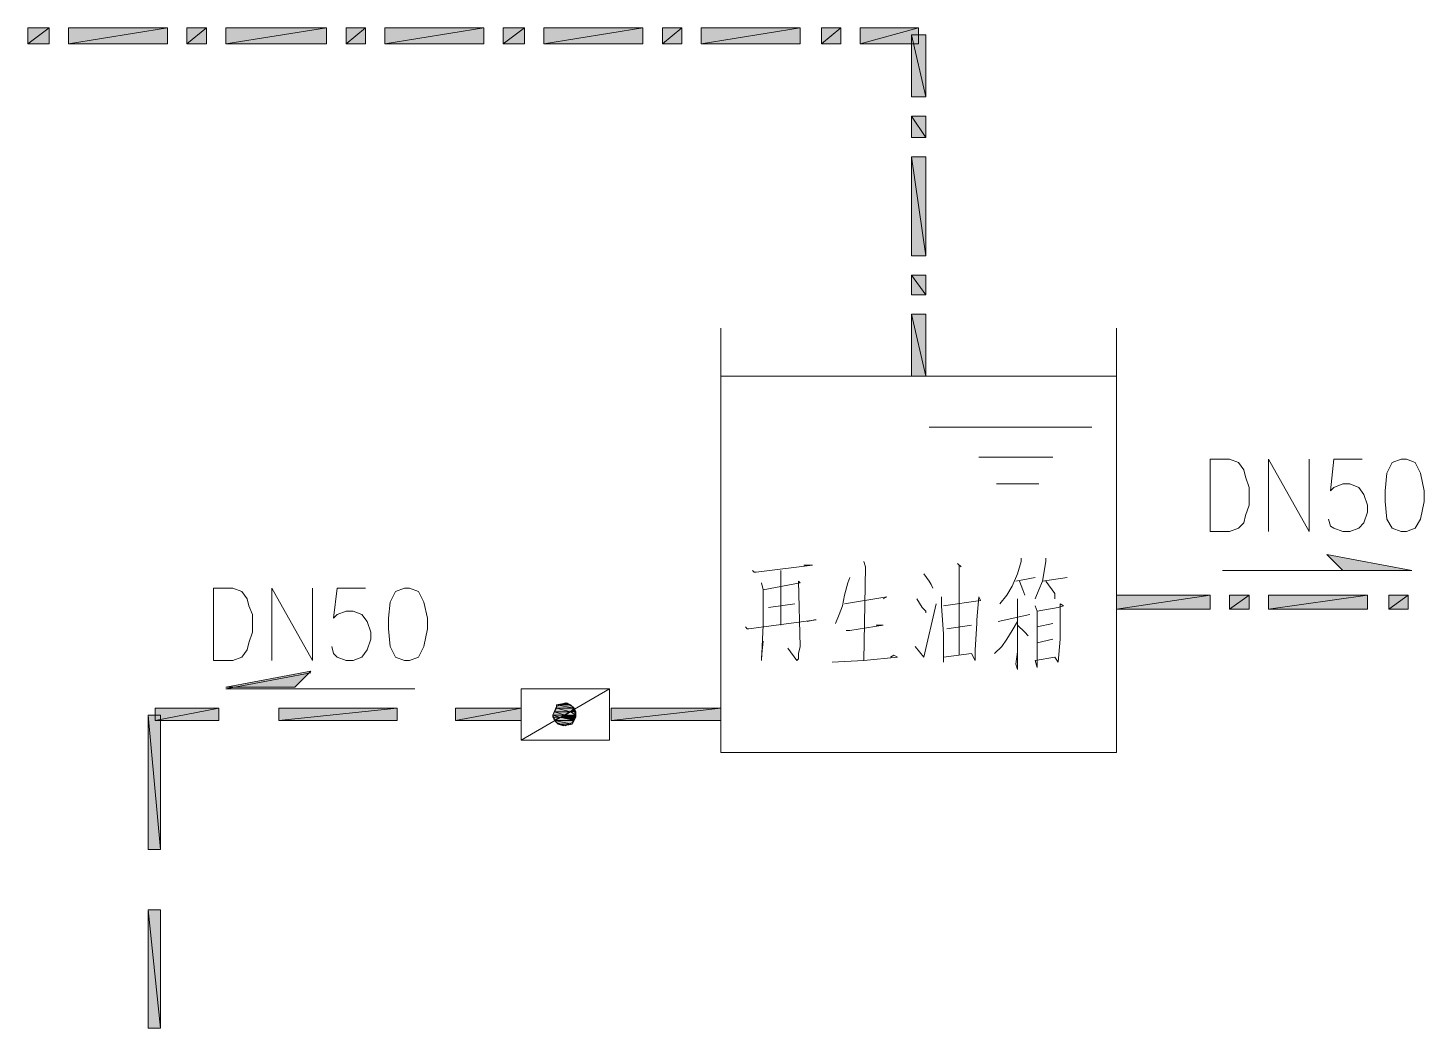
# Model space of a CAD drawing. Extents: x 2439 to 2860, y 496 to 788.
# Drawn here: x 2705.1 to 2760.2, y 684.8 to 724.3 of the extents above; entities that cross this region are included whole.
import ezdxf

# ---------------------------------------------------------------- set-up
doc = ezdxf.new("R2010")
doc.units = 0
doc.header["$LTSCALE"] = 15
doc.header["$MEASUREMENT"] = 0
doc.layers.get('0').update_dxf_attribs({"linetype": 'CONTINUOUS'})

msp = doc.modelspace()

# ---------------------------------------------------------------- hatches: boundary and pattern name
h = msp.add_hatch(color=0)
edge = h.paths.add_edge_path(flags=0)
edge.add_spline(control_points=[(2705.065, 724.312), (2705.065, 724.312), (2705.065, 723.683), (2705.065, 723.683), (2705.065, 723.683), (2705.904, 724.312), (2705.904, 724.312), (2705.904, 724.312), (2705.065, 724.312), (2705.065, 724.312)], knot_values=[0, 0, 0, 0, 1, 1, 1, 2, 2, 2, 3, 3, 3, 3], degree=3, periodic=0)
edge = h.paths.add_edge_path(flags=0)
edge.add_spline(control_points=[(2705.065, 723.683), (2705.065, 723.683), (2705.904, 724.312), (2705.904, 724.312), (2705.904, 724.312), (2705.904, 723.683), (2705.904, 723.683), (2705.904, 723.683), (2705.065, 723.683), (2705.065, 723.683)], knot_values=[0, 0, 0, 0, 1, 1, 1, 2, 2, 2, 3, 3, 3, 3], degree=3, periodic=0)
h = msp.add_hatch(color=0)
edge = h.paths.add_edge_path(flags=0)
edge.add_spline(control_points=[(2706.672, 724.312), (2706.672, 724.312), (2706.672, 723.683), (2706.672, 723.683), (2706.672, 723.683), (2710.584, 724.312), (2710.584, 724.312), (2710.584, 724.312), (2706.672, 724.312), (2706.672, 724.312)], knot_values=[0, 0, 0, 0, 1, 1, 1, 2, 2, 2, 3, 3, 3, 3], degree=3, periodic=0)
edge = h.paths.add_edge_path(flags=0)
edge.add_spline(control_points=[(2706.672, 723.683), (2706.672, 723.683), (2710.584, 724.312), (2710.584, 724.312), (2710.584, 724.312), (2710.584, 723.683), (2710.584, 723.683), (2710.584, 723.683), (2706.672, 723.683), (2706.672, 723.683)], knot_values=[0, 0, 0, 0, 1, 1, 1, 2, 2, 2, 3, 3, 3, 3], degree=3, periodic=0)
h = msp.add_hatch(color=0)
edge = h.paths.add_edge_path(flags=0)
edge.add_spline(control_points=[(2711.352, 724.312), (2711.352, 724.312), (2711.352, 723.683), (2711.352, 723.683), (2711.352, 723.683), (2712.12, 724.312), (2712.12, 724.312), (2712.12, 724.312), (2711.352, 724.312), (2711.352, 724.312)], knot_values=[0, 0, 0, 0, 1, 1, 1, 2, 2, 2, 3, 3, 3, 3], degree=3, periodic=0)
edge = h.paths.add_edge_path(flags=0)
edge.add_spline(control_points=[(2711.352, 723.683), (2711.352, 723.683), (2712.12, 724.312), (2712.12, 724.312), (2712.12, 724.312), (2712.12, 723.683), (2712.12, 723.683), (2712.12, 723.683), (2711.352, 723.683), (2711.352, 723.683)], knot_values=[0, 0, 0, 0, 1, 1, 1, 2, 2, 2, 3, 3, 3, 3], degree=3, periodic=0)
h = msp.add_hatch(color=0)
edge = h.paths.add_edge_path(flags=0)
edge.add_spline(control_points=[(2712.889, 724.312), (2712.889, 724.312), (2712.889, 723.683), (2712.889, 723.683), (2712.889, 723.683), (2716.87, 724.312), (2716.87, 724.312), (2716.87, 724.312), (2712.889, 724.312), (2712.889, 724.312)], knot_values=[0, 0, 0, 0, 1, 1, 1, 2, 2, 2, 3, 3, 3, 3], degree=3, periodic=0)
edge = h.paths.add_edge_path(flags=0)
edge.add_spline(control_points=[(2712.889, 723.683), (2712.889, 723.683), (2716.87, 724.312), (2716.87, 724.312), (2716.87, 724.312), (2716.87, 723.683), (2716.87, 723.683), (2716.87, 723.683), (2712.889, 723.683), (2712.889, 723.683)], knot_values=[0, 0, 0, 0, 1, 1, 1, 2, 2, 2, 3, 3, 3, 3], degree=3, periodic=0)
h = msp.add_hatch(color=0)
edge = h.paths.add_edge_path(flags=0)
edge.add_spline(control_points=[(2717.638, 724.312), (2717.638, 724.312), (2717.638, 723.683), (2717.638, 723.683), (2717.638, 723.683), (2718.407, 724.312), (2718.407, 724.312), (2718.407, 724.312), (2717.638, 724.312), (2717.638, 724.312)], knot_values=[0, 0, 0, 0, 1, 1, 1, 2, 2, 2, 3, 3, 3, 3], degree=3, periodic=0)
edge = h.paths.add_edge_path(flags=0)
edge.add_spline(control_points=[(2717.638, 723.683), (2717.638, 723.683), (2718.407, 724.312), (2718.407, 724.312), (2718.407, 724.312), (2718.407, 723.683), (2718.407, 723.683), (2718.407, 723.683), (2717.638, 723.683), (2717.638, 723.683)], knot_values=[0, 0, 0, 0, 1, 1, 1, 2, 2, 2, 3, 3, 3, 3], degree=3, periodic=0)
h = msp.add_hatch(color=0)
edge = h.paths.add_edge_path(flags=0)
edge.add_spline(control_points=[(2719.175, 724.312), (2719.175, 724.312), (2719.175, 723.683), (2719.175, 723.683), (2719.175, 723.683), (2723.087, 724.312), (2723.087, 724.312), (2723.087, 724.312), (2719.175, 724.312), (2719.175, 724.312)], knot_values=[0, 0, 0, 0, 1, 1, 1, 2, 2, 2, 3, 3, 3, 3], degree=3, periodic=0)
edge = h.paths.add_edge_path(flags=0)
edge.add_spline(control_points=[(2719.175, 723.683), (2719.175, 723.683), (2723.087, 724.312), (2723.087, 724.312), (2723.087, 724.312), (2723.087, 723.683), (2723.087, 723.683), (2723.087, 723.683), (2719.175, 723.683), (2719.175, 723.683)], knot_values=[0, 0, 0, 0, 1, 1, 1, 2, 2, 2, 3, 3, 3, 3], degree=3, periodic=0)
h = msp.add_hatch(color=0)
edge = h.paths.add_edge_path(flags=0)
edge.add_spline(control_points=[(2723.855, 724.312), (2723.855, 724.312), (2723.855, 723.683), (2723.855, 723.683), (2723.855, 723.683), (2724.693, 724.312), (2724.693, 724.312), (2724.693, 724.312), (2723.855, 724.312), (2723.855, 724.312)], knot_values=[0, 0, 0, 0, 1, 1, 1, 2, 2, 2, 3, 3, 3, 3], degree=3, periodic=0)
edge = h.paths.add_edge_path(flags=0)
edge.add_spline(control_points=[(2723.855, 723.683), (2723.855, 723.683), (2724.693, 724.312), (2724.693, 724.312), (2724.693, 724.312), (2724.693, 723.683), (2724.693, 723.683), (2724.693, 723.683), (2723.855, 723.683), (2723.855, 723.683)], knot_values=[0, 0, 0, 0, 1, 1, 1, 2, 2, 2, 3, 3, 3, 3], degree=3, periodic=0)
h = msp.add_hatch(color=0)
edge = h.paths.add_edge_path(flags=0)
edge.add_spline(control_points=[(2725.462, 724.312), (2725.462, 724.312), (2725.462, 723.683), (2725.462, 723.683), (2725.462, 723.683), (2729.373, 724.312), (2729.373, 724.312), (2729.373, 724.312), (2725.462, 724.312), (2725.462, 724.312)], knot_values=[0, 0, 0, 0, 1, 1, 1, 2, 2, 2, 3, 3, 3, 3], degree=3, periodic=0)
edge = h.paths.add_edge_path(flags=0)
edge.add_spline(control_points=[(2725.462, 723.683), (2725.462, 723.683), (2729.373, 724.312), (2729.373, 724.312), (2729.373, 724.312), (2729.373, 723.683), (2729.373, 723.683), (2729.373, 723.683), (2725.462, 723.683), (2725.462, 723.683)], knot_values=[0, 0, 0, 0, 1, 1, 1, 2, 2, 2, 3, 3, 3, 3], degree=3, periodic=0)
h = msp.add_hatch(color=0)
edge = h.paths.add_edge_path(flags=0)
edge.add_spline(control_points=[(2730.142, 724.312), (2730.142, 724.312), (2730.142, 723.683), (2730.142, 723.683), (2730.142, 723.683), (2730.91, 724.312), (2730.91, 724.312), (2730.91, 724.312), (2730.142, 724.312), (2730.142, 724.312)], knot_values=[0, 0, 0, 0, 1, 1, 1, 2, 2, 2, 3, 3, 3, 3], degree=3, periodic=0)
edge = h.paths.add_edge_path(flags=0)
edge.add_spline(control_points=[(2730.142, 723.683), (2730.142, 723.683), (2730.91, 724.312), (2730.91, 724.312), (2730.91, 724.312), (2730.91, 723.683), (2730.91, 723.683), (2730.91, 723.683), (2730.142, 723.683), (2730.142, 723.683)], knot_values=[0, 0, 0, 0, 1, 1, 1, 2, 2, 2, 3, 3, 3, 3], degree=3, periodic=0)
h = msp.add_hatch(color=0)
edge = h.paths.add_edge_path(flags=0)
edge.add_spline(control_points=[(2731.678, 724.312), (2731.678, 724.312), (2731.678, 723.683), (2731.678, 723.683), (2731.678, 723.683), (2735.59, 724.312), (2735.59, 724.312), (2735.59, 724.312), (2731.678, 724.312), (2731.678, 724.312)], knot_values=[0, 0, 0, 0, 1, 1, 1, 2, 2, 2, 3, 3, 3, 3], degree=3, periodic=0)
edge = h.paths.add_edge_path(flags=0)
edge.add_spline(control_points=[(2731.678, 723.683), (2731.678, 723.683), (2735.59, 724.312), (2735.59, 724.312), (2735.59, 724.312), (2735.59, 723.683), (2735.59, 723.683), (2735.59, 723.683), (2731.678, 723.683), (2731.678, 723.683)], knot_values=[0, 0, 0, 0, 1, 1, 1, 2, 2, 2, 3, 3, 3, 3], degree=3, periodic=0)
h = msp.add_hatch(color=0)
edge = h.paths.add_edge_path(flags=0)
edge.add_spline(control_points=[(2736.428, 724.312), (2736.428, 724.312), (2736.428, 723.683), (2736.428, 723.683), (2736.428, 723.683), (2737.196, 724.312), (2737.196, 724.312), (2737.196, 724.312), (2736.428, 724.312), (2736.428, 724.312)], knot_values=[0, 0, 0, 0, 1, 1, 1, 2, 2, 2, 3, 3, 3, 3], degree=3, periodic=0)
edge = h.paths.add_edge_path(flags=0)
edge.add_spline(control_points=[(2736.428, 723.683), (2736.428, 723.683), (2737.196, 724.312), (2737.196, 724.312), (2737.196, 724.312), (2737.196, 723.683), (2737.196, 723.683), (2737.196, 723.683), (2736.428, 723.683), (2736.428, 723.683)], knot_values=[0, 0, 0, 0, 1, 1, 1, 2, 2, 2, 3, 3, 3, 3], degree=3, periodic=0)
h = msp.add_hatch(color=0)
edge = h.paths.add_edge_path(flags=0)
edge.add_spline(control_points=[(2737.965, 724.312), (2737.965, 724.312), (2737.965, 723.683), (2737.965, 723.683), (2737.965, 723.683), (2740.27, 724.312), (2740.27, 724.312), (2740.27, 724.312), (2737.965, 724.312), (2737.965, 724.312)], knot_values=[0, 0, 0, 0, 1, 1, 1, 2, 2, 2, 3, 3, 3, 3], degree=3, periodic=0)
edge = h.paths.add_edge_path(flags=0)
edge.add_spline(control_points=[(2737.965, 723.683), (2737.965, 723.683), (2740.27, 724.312), (2740.27, 724.312), (2740.27, 724.312), (2740.27, 723.683), (2740.27, 723.683), (2740.27, 723.683), (2737.965, 723.683), (2737.965, 723.683)], knot_values=[0, 0, 0, 0, 1, 1, 1, 2, 2, 2, 3, 3, 3, 3], degree=3, periodic=0)
h = msp.add_hatch(color=0)
edge = h.paths.add_edge_path(flags=0)
edge.add_spline(control_points=[(2740.549, 724.033), (2740.549, 724.033), (2739.99, 724.033), (2739.99, 724.033), (2739.99, 724.033), (2740.549, 721.588), (2740.549, 721.588), (2740.549, 721.588), (2740.549, 724.033), (2740.549, 724.033)], knot_values=[0, 0, 0, 0, 1, 1, 1, 2, 2, 2, 3, 3, 3, 3], degree=3, periodic=0)
edge = h.paths.add_edge_path(flags=0)
edge.add_spline(control_points=[(2739.99, 724.033), (2739.99, 724.033), (2740.549, 721.588), (2740.549, 721.588), (2740.549, 721.588), (2739.99, 721.588), (2739.99, 721.588), (2739.99, 721.588), (2739.99, 724.033), (2739.99, 724.033)], knot_values=[0, 0, 0, 0, 1, 1, 1, 2, 2, 2, 3, 3, 3, 3], degree=3, periodic=0)
h = msp.add_hatch(color=0)
edge = h.paths.add_edge_path(flags=0)
edge.add_spline(control_points=[(2740.549, 720.82), (2740.549, 720.82), (2739.99, 720.82), (2739.99, 720.82), (2739.99, 720.82), (2740.549, 719.981), (2740.549, 719.981), (2740.549, 719.981), (2740.549, 720.82), (2740.549, 720.82)], knot_values=[0, 0, 0, 0, 1, 1, 1, 2, 2, 2, 3, 3, 3, 3], degree=3, periodic=0)
edge = h.paths.add_edge_path(flags=0)
edge.add_spline(control_points=[(2739.99, 720.82), (2739.99, 720.82), (2740.549, 719.981), (2740.549, 719.981), (2740.549, 719.981), (2739.99, 719.981), (2739.99, 719.981), (2739.99, 719.981), (2739.99, 720.82), (2739.99, 720.82)], knot_values=[0, 0, 0, 0, 1, 1, 1, 2, 2, 2, 3, 3, 3, 3], degree=3, periodic=0)
h = msp.add_hatch(color=0)
edge = h.paths.add_edge_path(flags=0)
edge.add_spline(control_points=[(2740.549, 719.213), (2740.549, 719.213), (2739.99, 719.213), (2739.99, 719.213), (2739.99, 719.213), (2740.549, 715.301), (2740.549, 715.301), (2740.549, 715.301), (2740.549, 719.213), (2740.549, 719.213)], knot_values=[0, 0, 0, 0, 1, 1, 1, 2, 2, 2, 3, 3, 3, 3], degree=3, periodic=0)
edge = h.paths.add_edge_path(flags=0)
edge.add_spline(control_points=[(2739.99, 719.213), (2739.99, 719.213), (2740.549, 715.301), (2740.549, 715.301), (2740.549, 715.301), (2739.99, 715.301), (2739.99, 715.301), (2739.99, 715.301), (2739.99, 719.213), (2739.99, 719.213)], knot_values=[0, 0, 0, 0, 1, 1, 1, 2, 2, 2, 3, 3, 3, 3], degree=3, periodic=0)
h = msp.add_hatch(color=0)
edge = h.paths.add_edge_path(flags=0)
edge.add_spline(control_points=[(2740.549, 714.533), (2740.549, 714.533), (2739.99, 714.533), (2739.99, 714.533), (2739.99, 714.533), (2740.549, 713.765), (2740.549, 713.765), (2740.549, 713.765), (2740.549, 714.533), (2740.549, 714.533)], knot_values=[0, 0, 0, 0, 1, 1, 1, 2, 2, 2, 3, 3, 3, 3], degree=3, periodic=0)
edge = h.paths.add_edge_path(flags=0)
edge.add_spline(control_points=[(2739.99, 714.533), (2739.99, 714.533), (2740.549, 713.765), (2740.549, 713.765), (2740.549, 713.765), (2739.99, 713.765), (2739.99, 713.765), (2739.99, 713.765), (2739.99, 714.533), (2739.99, 714.533)], knot_values=[0, 0, 0, 0, 1, 1, 1, 2, 2, 2, 3, 3, 3, 3], degree=3, periodic=0)
h = msp.add_hatch(color=0)
edge = h.paths.add_edge_path(flags=0)
edge.add_spline(control_points=[(2740.549, 712.996), (2740.549, 712.996), (2739.99, 712.996), (2739.99, 712.996), (2739.99, 712.996), (2740.549, 710.552), (2740.549, 710.552), (2740.549, 710.552), (2740.549, 712.996), (2740.549, 712.996)], knot_values=[0, 0, 0, 0, 1, 1, 1, 2, 2, 2, 3, 3, 3, 3], degree=3, periodic=0)
edge = h.paths.add_edge_path(flags=0)
edge.add_spline(control_points=[(2739.99, 712.996), (2739.99, 712.996), (2740.549, 710.552), (2740.549, 710.552), (2740.549, 710.552), (2739.99, 710.552), (2739.99, 710.552), (2739.99, 710.552), (2739.99, 712.996), (2739.99, 712.996)], knot_values=[0, 0, 0, 0, 1, 1, 1, 2, 2, 2, 3, 3, 3, 3], degree=3, periodic=0)
h = msp.add_hatch(color=0)
edge = h.paths.add_edge_path(flags=0)
edge.add_spline(control_points=[(2756.405, 703.497), (2756.405, 703.497), (2757.034, 702.868), (2757.034, 702.868), (2757.034, 702.868), (2759.758, 702.868), (2759.758, 702.868), (2759.758, 702.868), (2756.405, 703.497), (2756.405, 703.497)], knot_values=[0, 0, 0, 0, 1, 1, 1, 2, 2, 2, 3, 3, 3, 3], degree=3, periodic=0)
edge = h.paths.add_edge_path(flags=0)
edge.add_spline(control_points=[(2757.034, 702.868), (2757.034, 702.868), (2759.758, 702.868), (2759.758, 702.868), (2759.758, 702.868), (2759.758, 702.868), (2759.758, 702.868), (2759.758, 702.868), (2757.034, 702.868), (2757.034, 702.868)], knot_values=[0, 0, 0, 0, 1, 1, 1, 2, 2, 2, 3, 3, 3, 3], degree=3, periodic=0)
h = msp.add_hatch(color=0)
edge = h.paths.add_edge_path(flags=0)
edge.add_spline(control_points=[(2751.795, 701.331), (2751.795, 701.331), (2751.795, 701.89), (2751.795, 701.89), (2751.795, 701.89), (2748.093, 701.331), (2748.093, 701.331), (2748.093, 701.331), (2751.795, 701.331), (2751.795, 701.331)], knot_values=[0, 0, 0, 0, 1, 1, 1, 2, 2, 2, 3, 3, 3, 3], degree=3, periodic=0)
edge = h.paths.add_edge_path(flags=0)
edge.add_spline(control_points=[(2751.795, 701.89), (2751.795, 701.89), (2748.093, 701.331), (2748.093, 701.331), (2748.093, 701.331), (2748.093, 701.89), (2748.093, 701.89), (2748.093, 701.89), (2751.795, 701.89), (2751.795, 701.89)], knot_values=[0, 0, 0, 0, 1, 1, 1, 2, 2, 2, 3, 3, 3, 3], degree=3, periodic=0)
h = msp.add_hatch(color=0)
edge = h.paths.add_edge_path(flags=0)
edge.add_spline(control_points=[(2753.332, 701.331), (2753.332, 701.331), (2753.332, 701.89), (2753.332, 701.89), (2753.332, 701.89), (2752.563, 701.331), (2752.563, 701.331), (2752.563, 701.331), (2753.332, 701.331), (2753.332, 701.331)], knot_values=[0, 0, 0, 0, 1, 1, 1, 2, 2, 2, 3, 3, 3, 3], degree=3, periodic=0)
edge = h.paths.add_edge_path(flags=0)
edge.add_spline(control_points=[(2753.332, 701.89), (2753.332, 701.89), (2752.563, 701.331), (2752.563, 701.331), (2752.563, 701.331), (2752.563, 701.89), (2752.563, 701.89), (2752.563, 701.89), (2753.332, 701.89), (2753.332, 701.89)], knot_values=[0, 0, 0, 0, 1, 1, 1, 2, 2, 2, 3, 3, 3, 3], degree=3, periodic=0)
h = msp.add_hatch(color=0)
edge = h.paths.add_edge_path(flags=0)
edge.add_spline(control_points=[(2758.012, 701.331), (2758.012, 701.331), (2758.012, 701.89), (2758.012, 701.89), (2758.012, 701.89), (2754.1, 701.331), (2754.1, 701.331), (2754.1, 701.331), (2758.012, 701.331), (2758.012, 701.331)], knot_values=[0, 0, 0, 0, 1, 1, 1, 2, 2, 2, 3, 3, 3, 3], degree=3, periodic=0)
edge = h.paths.add_edge_path(flags=0)
edge.add_spline(control_points=[(2758.012, 701.89), (2758.012, 701.89), (2754.1, 701.331), (2754.1, 701.331), (2754.1, 701.331), (2754.1, 701.89), (2754.1, 701.89), (2754.1, 701.89), (2758.012, 701.89), (2758.012, 701.89)], knot_values=[0, 0, 0, 0, 1, 1, 1, 2, 2, 2, 3, 3, 3, 3], degree=3, periodic=0)
h = msp.add_hatch(color=0)
edge = h.paths.add_edge_path(flags=0)
edge.add_spline(control_points=[(2759.618, 701.331), (2759.618, 701.331), (2759.618, 701.89), (2759.618, 701.89), (2759.618, 701.89), (2758.85, 701.331), (2758.85, 701.331), (2758.85, 701.331), (2759.618, 701.331), (2759.618, 701.331)], knot_values=[0, 0, 0, 0, 1, 1, 1, 2, 2, 2, 3, 3, 3, 3], degree=3, periodic=0)
edge = h.paths.add_edge_path(flags=0)
edge.add_spline(control_points=[(2759.618, 701.89), (2759.618, 701.89), (2758.85, 701.331), (2758.85, 701.331), (2758.85, 701.331), (2758.85, 701.89), (2758.85, 701.89), (2758.85, 701.89), (2759.618, 701.89), (2759.618, 701.89)], knot_values=[0, 0, 0, 0, 1, 1, 1, 2, 2, 2, 3, 3, 3, 3], degree=3, periodic=0)
h = msp.add_hatch(color=0)
edge = h.paths.add_edge_path(flags=0)
edge.add_spline(control_points=[(2716.241, 698.887), (2716.241, 698.887), (2712.889, 698.258), (2712.889, 698.258), (2712.889, 698.258), (2715.613, 698.258), (2715.613, 698.258), (2715.613, 698.258), (2716.241, 698.887), (2716.241, 698.887)], knot_values=[0, 0, 0, 0, 1, 1, 1, 2, 2, 2, 3, 3, 3, 3], degree=3, periodic=0)
edge = h.paths.add_edge_path(flags=0)
edge.add_spline(control_points=[(2712.889, 698.258), (2712.889, 698.258), (2715.613, 698.258), (2715.613, 698.258), (2715.613, 698.258), (2715.613, 698.258), (2715.613, 698.258), (2715.613, 698.258), (2712.889, 698.258), (2712.889, 698.258)], knot_values=[0, 0, 0, 0, 1, 1, 1, 2, 2, 2, 3, 3, 3, 3], degree=3, periodic=0)
h = msp.add_hatch(color=0)
h.dxf.hatch_style = 2
h.paths.add_polyline_path([(2726.37, 697.629), (2725.951, 697.559), (2726.509, 697.559)])
h = msp.add_hatch(color=0)
edge = h.paths.add_edge_path(flags=0)
edge.add_spline(control_points=[(2725.951, 697.42), (2725.951, 697.42), (2726.649, 697.42), (2726.649, 697.42), (2726.649, 697.42), (2725.951, 697.559), (2725.951, 697.559), (2725.951, 697.559), (2725.951, 697.42), (2725.951, 697.42)], knot_values=[0, 0, 0, 0, 1, 1, 1, 2, 2, 2, 3, 3, 3, 3], degree=3, periodic=0)
edge = h.paths.add_edge_path(flags=0)
edge.add_spline(control_points=[(2726.649, 697.42), (2726.649, 697.42), (2725.951, 697.559), (2725.951, 697.559), (2725.951, 697.559), (2726.509, 697.559), (2726.509, 697.559), (2726.509, 697.559), (2726.649, 697.42), (2726.649, 697.42)], knot_values=[0, 0, 0, 0, 1, 1, 1, 2, 2, 2, 3, 3, 3, 3], degree=3, periodic=0)
h = msp.add_hatch(color=0)
edge = h.paths.add_edge_path(flags=0)
edge.add_spline(control_points=[(2710.304, 697.14), (2710.304, 697.14), (2709.815, 697.14), (2709.815, 697.14), (2709.815, 697.14), (2710.304, 691.832), (2710.304, 691.832), (2710.304, 691.832), (2710.304, 697.14), (2710.304, 697.14)], knot_values=[0, 0, 0, 0, 1, 1, 1, 2, 2, 2, 3, 3, 3, 3], degree=3, periodic=0)
edge = h.paths.add_edge_path(flags=0)
edge.add_spline(control_points=[(2709.815, 697.14), (2709.815, 697.14), (2710.304, 691.832), (2710.304, 691.832), (2710.304, 691.832), (2709.815, 691.832), (2709.815, 691.832), (2709.815, 691.832), (2709.815, 697.14), (2709.815, 697.14)], knot_values=[0, 0, 0, 0, 1, 1, 1, 2, 2, 2, 3, 3, 3, 3], degree=3, periodic=0)
h = msp.add_hatch(color=0)
edge = h.paths.add_edge_path(flags=0)
edge.add_spline(control_points=[(2712.609, 696.931), (2712.609, 696.931), (2712.609, 697.42), (2712.609, 697.42), (2712.609, 697.42), (2710.095, 696.931), (2710.095, 696.931), (2710.095, 696.931), (2712.609, 696.931), (2712.609, 696.931)], knot_values=[0, 0, 0, 0, 1, 1, 1, 2, 2, 2, 3, 3, 3, 3], degree=3, periodic=0)
edge = h.paths.add_edge_path(flags=0)
edge.add_spline(control_points=[(2712.609, 697.42), (2712.609, 697.42), (2710.095, 696.931), (2710.095, 696.931), (2710.095, 696.931), (2710.095, 697.42), (2710.095, 697.42), (2710.095, 697.42), (2712.609, 697.42), (2712.609, 697.42)], knot_values=[0, 0, 0, 0, 1, 1, 1, 2, 2, 2, 3, 3, 3, 3], degree=3, periodic=0)
h = msp.add_hatch(color=0)
edge = h.paths.add_edge_path(flags=0)
edge.add_spline(control_points=[(2719.664, 696.931), (2719.664, 696.931), (2719.664, 697.42), (2719.664, 697.42), (2719.664, 697.42), (2714.984, 696.931), (2714.984, 696.931), (2714.984, 696.931), (2719.664, 696.931), (2719.664, 696.931)], knot_values=[0, 0, 0, 0, 1, 1, 1, 2, 2, 2, 3, 3, 3, 3], degree=3, periodic=0)
edge = h.paths.add_edge_path(flags=0)
edge.add_spline(control_points=[(2719.664, 697.42), (2719.664, 697.42), (2714.984, 696.931), (2714.984, 696.931), (2714.984, 696.931), (2714.984, 697.42), (2714.984, 697.42), (2714.984, 697.42), (2719.664, 697.42), (2719.664, 697.42)], knot_values=[0, 0, 0, 0, 1, 1, 1, 2, 2, 2, 3, 3, 3, 3], degree=3, periodic=0)
h = msp.add_hatch(color=0)
edge = h.paths.add_edge_path(flags=0)
edge.add_spline(control_points=[(2724.554, 696.931), (2724.554, 696.931), (2724.554, 697.42), (2724.554, 697.42), (2724.554, 697.42), (2721.969, 696.931), (2721.969, 696.931), (2721.969, 696.931), (2724.554, 696.931), (2724.554, 696.931)], knot_values=[0, 0, 0, 0, 1, 1, 1, 2, 2, 2, 3, 3, 3, 3], degree=3, periodic=0)
edge = h.paths.add_edge_path(flags=0)
edge.add_spline(control_points=[(2724.554, 697.42), (2724.554, 697.42), (2721.969, 696.931), (2721.969, 696.931), (2721.969, 696.931), (2721.969, 697.42), (2721.969, 697.42), (2721.969, 697.42), (2724.554, 697.42), (2724.554, 697.42)], knot_values=[0, 0, 0, 0, 1, 1, 1, 2, 2, 2, 3, 3, 3, 3], degree=3, periodic=0)
h = msp.add_hatch(color=0)
edge = h.paths.add_edge_path(flags=0)
edge.add_spline(control_points=[(2725.811, 697.14), (2725.811, 697.14), (2726.3, 697.14), (2726.3, 697.14), (2726.3, 697.14), (2725.881, 697.28), (2725.881, 697.28), (2725.881, 697.28), (2725.811, 697.14), (2725.811, 697.14)], knot_values=[0, 0, 0, 0, 1, 1, 1, 2, 2, 2, 3, 3, 3, 3], degree=3, periodic=0)
edge = h.paths.add_edge_path(flags=0)
edge.add_spline(control_points=[(2726.3, 697.14), (2726.3, 697.14), (2725.881, 697.28), (2725.881, 697.28), (2725.881, 697.28), (2726.509, 697.28), (2726.509, 697.28), (2726.509, 697.28), (2726.3, 697.14), (2726.3, 697.14)], knot_values=[0, 0, 0, 0, 1, 1, 1, 2, 2, 2, 3, 3, 3, 3], degree=3, periodic=0)
h = msp.add_hatch(color=0)
edge = h.paths.add_edge_path(flags=0)
edge.add_spline(control_points=[(2725.811, 697.071), (2725.811, 697.071), (2726.09, 697.071), (2726.09, 697.071), (2726.09, 697.071), (2725.881, 696.931), (2725.881, 696.931), (2725.881, 696.931), (2725.811, 697.071), (2725.811, 697.071)], knot_values=[0, 0, 0, 0, 1, 1, 1, 2, 2, 2, 3, 3, 3, 3], degree=3, periodic=0)
edge = h.paths.add_edge_path(flags=0)
edge.add_spline(control_points=[(2726.09, 697.071), (2726.09, 697.071), (2725.881, 696.931), (2725.881, 696.931), (2725.881, 696.931), (2726.649, 696.931), (2726.649, 696.931), (2726.649, 696.931), (2726.09, 697.071), (2726.09, 697.071)], knot_values=[0, 0, 0, 0, 1, 1, 1, 2, 2, 2, 3, 3, 3, 3], degree=3, periodic=0)
h = msp.add_hatch(color=0)
edge = h.paths.add_edge_path(flags=0)
edge.add_spline(control_points=[(2725.881, 697.28), (2725.881, 697.28), (2726.509, 697.28), (2726.509, 697.28), (2726.509, 697.28), (2725.951, 697.42), (2725.951, 697.42), (2725.951, 697.42), (2725.881, 697.28), (2725.881, 697.28)], knot_values=[0, 0, 0, 0, 1, 1, 1, 2, 2, 2, 3, 3, 3, 3], degree=3, periodic=0)
edge = h.paths.add_edge_path(flags=0)
edge.add_spline(control_points=[(2726.509, 697.28), (2726.509, 697.28), (2725.951, 697.42), (2725.951, 697.42), (2725.951, 697.42), (2726.649, 697.42), (2726.649, 697.42), (2726.649, 697.42), (2726.509, 697.28), (2726.509, 697.28)], knot_values=[0, 0, 0, 0, 1, 1, 1, 2, 2, 2, 3, 3, 3, 3], degree=3, periodic=0)
h = msp.add_hatch(color=0)
edge = h.paths.add_edge_path(flags=0)
edge.add_spline(control_points=[(2726.09, 697.071), (2726.09, 697.071), (2726.719, 697.071), (2726.719, 697.071), (2726.719, 697.071), (2726.3, 697.14), (2726.3, 697.14), (2726.3, 697.14), (2726.09, 697.071), (2726.09, 697.071)], knot_values=[0, 0, 0, 0, 1, 1, 1, 2, 2, 2, 3, 3, 3, 3], degree=3, periodic=0)
edge = h.paths.add_edge_path(flags=0)
edge.add_spline(control_points=[(2726.719, 697.071), (2726.719, 697.071), (2726.3, 697.14), (2726.3, 697.14), (2726.3, 697.14), (2726.719, 697.14), (2726.719, 697.14), (2726.719, 697.14), (2726.719, 697.071), (2726.719, 697.071)], knot_values=[0, 0, 0, 0, 1, 1, 1, 2, 2, 2, 3, 3, 3, 3], degree=3, periodic=0)
h = msp.add_hatch(color=0)
h.dxf.hatch_style = 2
h.paths.add_polyline_path([(2726.09, 697.071), (2726.719, 697.071), (2726.649, 696.931)])
h = msp.add_hatch(color=0)
h.dxf.hatch_style = 2
h.paths.add_polyline_path([(2726.649, 697.42), (2726.509, 697.28), (2726.719, 697.28)])
h = msp.add_hatch(color=0)
edge = h.paths.add_edge_path(flags=0)
edge.add_spline(control_points=[(2732.447, 696.931), (2732.447, 696.931), (2732.447, 697.42), (2732.447, 697.42), (2732.447, 697.42), (2728.116, 696.931), (2728.116, 696.931), (2728.116, 696.931), (2732.447, 696.931), (2732.447, 696.931)], knot_values=[0, 0, 0, 0, 1, 1, 1, 2, 2, 2, 3, 3, 3, 3], degree=3, periodic=0)
edge = h.paths.add_edge_path(flags=0)
edge.add_spline(control_points=[(2732.447, 697.42), (2732.447, 697.42), (2728.116, 696.931), (2728.116, 696.931), (2728.116, 696.931), (2728.116, 697.42), (2728.116, 697.42), (2728.116, 697.42), (2732.447, 697.42), (2732.447, 697.42)], knot_values=[0, 0, 0, 0, 1, 1, 1, 2, 2, 2, 3, 3, 3, 3], degree=3, periodic=0)
h = msp.add_hatch(color=0)
edge = h.paths.add_edge_path(flags=0)
edge.add_spline(control_points=[(2726.23, 696.721), (2726.23, 696.721), (2726.02, 696.791), (2726.02, 696.791), (2726.02, 696.791), (2726.579, 696.791), (2726.579, 696.791), (2726.579, 696.791), (2726.23, 696.721), (2726.23, 696.721)], knot_values=[0, 0, 0, 0, 1, 1, 1, 2, 2, 2, 3, 3, 3, 3], degree=3, periodic=0)
edge = h.paths.add_edge_path(flags=0)
edge.add_spline(control_points=[(2726.02, 696.791), (2726.02, 696.791), (2726.579, 696.791), (2726.579, 696.791), (2726.579, 696.791), (2725.881, 696.931), (2725.881, 696.931), (2725.881, 696.931), (2726.02, 696.791), (2726.02, 696.791)], knot_values=[0, 0, 0, 0, 1, 1, 1, 2, 2, 2, 3, 3, 3, 3], degree=3, periodic=0)
edge = h.paths.add_edge_path(flags=0)
edge.add_spline(control_points=[(2726.579, 696.791), (2726.579, 696.791), (2725.881, 696.931), (2725.881, 696.931), (2725.881, 696.931), (2726.649, 696.931), (2726.649, 696.931), (2726.649, 696.931), (2726.579, 696.791), (2726.579, 696.791)], knot_values=[0, 0, 0, 0, 1, 1, 1, 2, 2, 2, 3, 3, 3, 3], degree=3, periodic=0)
h = msp.add_hatch(color=0)
edge = h.paths.add_edge_path(flags=0)
edge.add_spline(control_points=[(2710.304, 689.457), (2710.304, 689.457), (2709.815, 689.457), (2709.815, 689.457), (2709.815, 689.457), (2710.304, 684.777), (2710.304, 684.777), (2710.304, 684.777), (2710.304, 689.457), (2710.304, 689.457)], knot_values=[0, 0, 0, 0, 1, 1, 1, 2, 2, 2, 3, 3, 3, 3], degree=3, periodic=0)
edge = h.paths.add_edge_path(flags=0)
edge.add_spline(control_points=[(2709.815, 689.457), (2709.815, 689.457), (2710.304, 684.777), (2710.304, 684.777), (2710.304, 684.777), (2709.815, 684.777), (2709.815, 684.777), (2709.815, 684.777), (2709.815, 689.457), (2709.815, 689.457)], knot_values=[0, 0, 0, 0, 1, 1, 1, 2, 2, 2, 3, 3, 3, 3], degree=3, periodic=0)

# ---------------------------------------------------------------- linework, layer by layer
at = {"color": 0, "lineweight": 5}
for points in [[(2740.27, 724.312), (2740.27, 723.683)], [(2748.093, 712.438), (2748.093, 695.674), (2732.447, 695.674), (2732.447, 712.438)], [(2732.447, 710.552), (2748.093, 710.552)], [(2740.549, 710.552), (2739.99, 710.552)], [(2740.689, 708.526), (2747.115, 708.526)], [(2742.645, 707.338), (2745.578, 707.338)], [(2751.795, 704.405), (2751.795, 707.269), (2752.563, 707.269), (2752.913, 707.129), (2753.122, 706.85), (2753.192, 706.57), (2753.332, 706.151), (2753.332, 705.453), (2753.192, 705.033), (2753.122, 704.754), (2752.913, 704.544), (2752.563, 704.405), (2751.795, 704.405)], [(2754.1, 704.405), (2754.1, 707.269), (2755.707, 704.405), (2755.707, 707.269)], [(2757.802, 707.269), (2756.685, 707.269), (2756.545, 706.011), (2756.685, 706.151), (2757.034, 706.291), (2757.313, 706.291), (2757.662, 706.151), (2757.872, 705.872), (2758.012, 705.453), (2758.012, 705.173), (2757.872, 704.754), (2757.662, 704.544), (2757.313, 704.405), (2757.034, 704.405), (2756.685, 704.544), (2756.545, 704.614), (2756.475, 704.894)], [(2759.339, 707.269), (2758.99, 707.129), (2758.78, 706.71), (2758.71, 706.011), (2758.71, 705.592), (2758.78, 704.894), (2758.99, 704.544), (2759.339, 704.405), (2759.548, 704.405), (2759.898, 704.544), (2760.107, 704.894), (2760.247, 705.592), (2760.247, 706.011), (2760.107, 706.71), (2759.898, 707.129), (2759.548, 707.269), (2759.339, 707.269)], [(2743.343, 706.291), (2745.02, 706.291)], [(2733.704, 702.868), (2733.774, 702.798), (2733.844, 702.798), (2736.079, 703.078), (2735.939, 703.078), (2735.73, 703.078)], [(2738.104, 703.217), (2738.174, 703.008), (2738.104, 699.306)], [(2741.807, 703.147), (2741.946, 703.008), (2741.876, 703.078), (2741.876, 699.515)], [(2744.321, 703.357), (2744.321, 703.217), (2744.181, 702.728), (2743.972, 702.239), (2743.762, 701.89), (2743.483, 701.541)], [(2745.299, 703.357), (2745.299, 703.217), (2745.159, 702.449), (2745.02, 702.1), (2744.88, 701.75)], [(2759.758, 702.868), (2756.405, 703.497)], [(2734.822, 702.868), (2734.822, 700.703)], [(2737.546, 702.589), (2737.476, 702.379), (2737.336, 701.89), (2737.266, 701.471), (2737.127, 701.122), (2736.987, 700.773)], [(2740.479, 702.728), (2740.689, 702.449), (2740.759, 702.309), (2740.829, 702.17)], [(2744.112, 702.449), (2744.88, 702.589)], [(2746.137, 702.589), (2745.159, 702.449)], [(2752.284, 702.868), (2759.758, 702.868)], [(2712.4, 699.306), (2712.4, 702.17), (2713.168, 702.17), (2713.517, 702.03), (2713.727, 701.75), (2713.797, 701.471), (2713.936, 701.122), (2713.936, 700.423), (2713.797, 700.004), (2713.727, 699.725), (2713.517, 699.445), (2713.168, 699.306), (2712.4, 699.306)], [(2714.705, 699.306), (2714.705, 702.17), (2716.311, 699.306), (2716.311, 702.17)], [(2718.407, 702.17), (2717.289, 702.17), (2717.149, 700.982), (2717.289, 701.122), (2717.638, 701.262), (2717.918, 701.262), (2718.267, 701.122), (2718.477, 700.842), (2718.616, 700.423), (2718.616, 700.144), (2718.477, 699.725), (2718.267, 699.445), (2717.918, 699.306), (2717.638, 699.306), (2717.289, 699.445), (2717.149, 699.585), (2717.08, 699.865)], [(2719.943, 702.17), (2719.594, 702.03), (2719.385, 701.611), (2719.315, 700.982), (2719.315, 700.563), (2719.385, 699.865), (2719.594, 699.445), (2719.943, 699.306), (2720.153, 699.306), (2720.502, 699.445), (2720.712, 699.865), (2720.852, 700.563), (2720.852, 700.982), (2720.712, 701.611), (2720.502, 702.03), (2720.153, 702.17), (2719.943, 702.17)], [(2734.053, 702.379), (2734.123, 702.1), (2734.123, 700.703), (2734.053, 699.306), (2734.053, 699.445), (2734.123, 700.074)], [(2734.123, 702.1), (2735.59, 702.379), (2735.52, 702.449), (2735.59, 699.865), (2735.52, 699.585), (2735.52, 699.376), (2735.45, 699.306), (2735.101, 699.795)], [(2744.251, 702.449), (2744.391, 702.1), (2744.461, 701.89)], [(2745.299, 702.449), (2745.648, 701.96), (2745.648, 701.75)], [(2734.333, 701.401), (2735.38, 701.541)], [(2737.336, 701.541), (2739.013, 701.82), (2738.873, 701.75)], [(2740.13, 699.865), (2740.479, 699.445), (2740.968, 701.541)], [(2740.2, 701.75), (2740.41, 701.401), (2740.549, 701.262), (2740.549, 701.192)], [(2741.178, 701.82), (2741.178, 701.471), (2741.248, 700.353), (2741.248, 699.585), (2741.248, 699.236), (2741.248, 699.445), (2742.365, 699.585), (2742.505, 699.306), (2742.505, 699.725), (2742.575, 700.773), (2742.575, 700.912), (2742.645, 701.82), (2742.715, 701.681), (2741.248, 701.471)], [(2744.181, 701.75), (2744.181, 698.956), (2744.112, 699.166), (2744.181, 699.655)], [(2744.88, 701.471), (2744.95, 701.262), (2744.95, 700.423), (2744.95, 699.934), (2744.95, 699.376), (2744.95, 699.026), (2744.88, 699.306), (2745.648, 699.445), (2745.788, 699.236), (2745.858, 700.144), (2745.858, 701.541), (2745.998, 701.471), (2745.788, 701.401), (2744.95, 701.262)], [(2748.093, 701.331), (2748.093, 701.89)], [(2733.425, 700.633), (2733.494, 700.563), (2733.564, 700.563), (2736.219, 700.912), (2736.149, 700.912), (2735.869, 700.842)], [(2744.181, 700.842), (2743.972, 700.493), (2743.762, 700.144), (2743.553, 699.865), (2743.273, 699.585)], [(2743.413, 700.842), (2744.67, 701.122)], [(2737.406, 700.493), (2737.476, 700.493), (2737.546, 700.493), (2738.873, 700.703), (2738.803, 700.703), (2738.593, 700.703)], [(2742.365, 700.703), (2741.387, 700.563)], [(2744.181, 700.703), (2744.461, 700.423), (2744.601, 700.284)], [(2744.95, 700.633), (2745.578, 700.773)], [(2744.95, 700.004), (2745.578, 700.144)], [(2736.847, 699.236), (2738.104, 699.306), (2739.432, 699.445), (2739.292, 699.515), (2739.152, 699.445)], [(2712.889, 698.188), (2716.241, 698.817)], [(2720.363, 698.188), (2712.889, 698.188)], [(2728.046, 698.188), (2724.554, 696.162), (2724.554, 698.188), (2728.046, 698.188), (2728.046, 696.162), (2724.554, 696.162)], [(2726.719, 697.14), (2726.579, 697.49), (2726.3, 697.629), (2725.951, 697.49), (2725.811, 697.14), (2725.951, 696.861), (2726.3, 696.721), (2726.579, 696.861), (2726.719, 697.14)], [(2726.37, 697.629), (2725.951, 697.559), (2726.509, 697.559), (2726.37, 697.629)], [(2710.095, 696.931), (2710.095, 697.42)], [(2726.09, 697.071), (2726.719, 697.071), (2726.649, 696.931), (2726.09, 697.071)], [(2726.649, 697.42), (2726.509, 697.28), (2726.719, 697.28), (2726.649, 697.42)], [(2732.447, 695.674), (2735.939, 695.674), (2737.476, 695.674)], [(2738.384, 695.674), (2741.876, 695.674), (2743.413, 695.674)]]:
    msp.add_lwpolyline(points, dxfattribs=at)
for points in [[(2705.065, 724.312), (2705.065, 724.312), (2705.065, 723.683), (2705.065, 723.683), (2705.065, 723.683), (2705.904, 724.312), (2705.904, 724.312), (2705.904, 724.312), (2705.065, 724.312), (2705.065, 724.312)], [(2705.065, 723.683), (2705.065, 723.683), (2705.904, 724.312), (2705.904, 724.312), (2705.904, 724.312), (2705.904, 723.683), (2705.904, 723.683), (2705.904, 723.683), (2705.065, 723.683), (2705.065, 723.683)], [(2706.672, 724.312), (2706.672, 724.312), (2706.672, 723.683), (2706.672, 723.683), (2706.672, 723.683), (2710.584, 724.312), (2710.584, 724.312), (2710.584, 724.312), (2706.672, 724.312), (2706.672, 724.312)], [(2706.672, 723.683), (2706.672, 723.683), (2710.584, 724.312), (2710.584, 724.312), (2710.584, 724.312), (2710.584, 723.683), (2710.584, 723.683), (2710.584, 723.683), (2706.672, 723.683), (2706.672, 723.683)], [(2711.352, 724.312), (2711.352, 724.312), (2711.352, 723.683), (2711.352, 723.683), (2711.352, 723.683), (2712.12, 724.312), (2712.12, 724.312), (2712.12, 724.312), (2711.352, 724.312), (2711.352, 724.312)], [(2711.352, 723.683), (2711.352, 723.683), (2712.12, 724.312), (2712.12, 724.312), (2712.12, 724.312), (2712.12, 723.683), (2712.12, 723.683), (2712.12, 723.683), (2711.352, 723.683), (2711.352, 723.683)], [(2712.889, 724.312), (2712.889, 724.312), (2712.889, 723.683), (2712.889, 723.683), (2712.889, 723.683), (2716.87, 724.312), (2716.87, 724.312), (2716.87, 724.312), (2712.889, 724.312), (2712.889, 724.312)], [(2712.889, 723.683), (2712.889, 723.683), (2716.87, 724.312), (2716.87, 724.312), (2716.87, 724.312), (2716.87, 723.683), (2716.87, 723.683), (2716.87, 723.683), (2712.889, 723.683), (2712.889, 723.683)], [(2717.638, 724.312), (2717.638, 724.312), (2717.638, 723.683), (2717.638, 723.683), (2717.638, 723.683), (2718.407, 724.312), (2718.407, 724.312), (2718.407, 724.312), (2717.638, 724.312), (2717.638, 724.312)], [(2717.638, 723.683), (2717.638, 723.683), (2718.407, 724.312), (2718.407, 724.312), (2718.407, 724.312), (2718.407, 723.683), (2718.407, 723.683), (2718.407, 723.683), (2717.638, 723.683), (2717.638, 723.683)], [(2719.175, 724.312), (2719.175, 724.312), (2719.175, 723.683), (2719.175, 723.683), (2719.175, 723.683), (2723.087, 724.312), (2723.087, 724.312), (2723.087, 724.312), (2719.175, 724.312), (2719.175, 724.312)], [(2719.175, 723.683), (2719.175, 723.683), (2723.087, 724.312), (2723.087, 724.312), (2723.087, 724.312), (2723.087, 723.683), (2723.087, 723.683), (2723.087, 723.683), (2719.175, 723.683), (2719.175, 723.683)], [(2723.855, 724.312), (2723.855, 724.312), (2723.855, 723.683), (2723.855, 723.683), (2723.855, 723.683), (2724.693, 724.312), (2724.693, 724.312), (2724.693, 724.312), (2723.855, 724.312), (2723.855, 724.312)], [(2723.855, 723.683), (2723.855, 723.683), (2724.693, 724.312), (2724.693, 724.312), (2724.693, 724.312), (2724.693, 723.683), (2724.693, 723.683), (2724.693, 723.683), (2723.855, 723.683), (2723.855, 723.683)], [(2725.462, 724.312), (2725.462, 724.312), (2725.462, 723.683), (2725.462, 723.683), (2725.462, 723.683), (2729.373, 724.312), (2729.373, 724.312), (2729.373, 724.312), (2725.462, 724.312), (2725.462, 724.312)], [(2725.462, 723.683), (2725.462, 723.683), (2729.373, 724.312), (2729.373, 724.312), (2729.373, 724.312), (2729.373, 723.683), (2729.373, 723.683), (2729.373, 723.683), (2725.462, 723.683), (2725.462, 723.683)], [(2730.142, 724.312), (2730.142, 724.312), (2730.142, 723.683), (2730.142, 723.683), (2730.142, 723.683), (2730.91, 724.312), (2730.91, 724.312), (2730.91, 724.312), (2730.142, 724.312), (2730.142, 724.312)], [(2730.142, 723.683), (2730.142, 723.683), (2730.91, 724.312), (2730.91, 724.312), (2730.91, 724.312), (2730.91, 723.683), (2730.91, 723.683), (2730.91, 723.683), (2730.142, 723.683), (2730.142, 723.683)], [(2731.678, 724.312), (2731.678, 724.312), (2731.678, 723.683), (2731.678, 723.683), (2731.678, 723.683), (2735.59, 724.312), (2735.59, 724.312), (2735.59, 724.312), (2731.678, 724.312), (2731.678, 724.312)], [(2731.678, 723.683), (2731.678, 723.683), (2735.59, 724.312), (2735.59, 724.312), (2735.59, 724.312), (2735.59, 723.683), (2735.59, 723.683), (2735.59, 723.683), (2731.678, 723.683), (2731.678, 723.683)], [(2736.428, 724.312), (2736.428, 724.312), (2736.428, 723.683), (2736.428, 723.683), (2736.428, 723.683), (2737.196, 724.312), (2737.196, 724.312), (2737.196, 724.312), (2736.428, 724.312), (2736.428, 724.312)], [(2736.428, 723.683), (2736.428, 723.683), (2737.196, 724.312), (2737.196, 724.312), (2737.196, 724.312), (2737.196, 723.683), (2737.196, 723.683), (2737.196, 723.683), (2736.428, 723.683), (2736.428, 723.683)], [(2737.965, 724.312), (2737.965, 724.312), (2737.965, 723.683), (2737.965, 723.683), (2737.965, 723.683), (2740.27, 724.312), (2740.27, 724.312), (2740.27, 724.312), (2737.965, 724.312), (2737.965, 724.312)], [(2737.965, 723.683), (2737.965, 723.683), (2740.27, 724.312), (2740.27, 724.312), (2740.27, 724.312), (2740.27, 723.683), (2740.27, 723.683), (2740.27, 723.683), (2737.965, 723.683), (2737.965, 723.683)], [(2740.549, 724.033), (2740.549, 724.033), (2739.99, 724.033), (2739.99, 724.033), (2739.99, 724.033), (2740.549, 721.588), (2740.549, 721.588), (2740.549, 721.588), (2740.549, 724.033), (2740.549, 724.033)], [(2739.99, 724.033), (2739.99, 724.033), (2740.549, 721.588), (2740.549, 721.588), (2740.549, 721.588), (2739.99, 721.588), (2739.99, 721.588), (2739.99, 721.588), (2739.99, 724.033), (2739.99, 724.033)], [(2740.549, 720.82), (2740.549, 720.82), (2739.99, 720.82), (2739.99, 720.82), (2739.99, 720.82), (2740.549, 719.981), (2740.549, 719.981), (2740.549, 719.981), (2740.549, 720.82), (2740.549, 720.82)], [(2739.99, 720.82), (2739.99, 720.82), (2740.549, 719.981), (2740.549, 719.981), (2740.549, 719.981), (2739.99, 719.981), (2739.99, 719.981), (2739.99, 719.981), (2739.99, 720.82), (2739.99, 720.82)], [(2740.549, 719.213), (2740.549, 719.213), (2739.99, 719.213), (2739.99, 719.213), (2739.99, 719.213), (2740.549, 715.301), (2740.549, 715.301), (2740.549, 715.301), (2740.549, 719.213), (2740.549, 719.213)], [(2739.99, 719.213), (2739.99, 719.213), (2740.549, 715.301), (2740.549, 715.301), (2740.549, 715.301), (2739.99, 715.301), (2739.99, 715.301), (2739.99, 715.301), (2739.99, 719.213), (2739.99, 719.213)], [(2740.549, 714.533), (2740.549, 714.533), (2739.99, 714.533), (2739.99, 714.533), (2739.99, 714.533), (2740.549, 713.765), (2740.549, 713.765), (2740.549, 713.765), (2740.549, 714.533), (2740.549, 714.533)], [(2739.99, 714.533), (2739.99, 714.533), (2740.549, 713.765), (2740.549, 713.765), (2740.549, 713.765), (2739.99, 713.765), (2739.99, 713.765), (2739.99, 713.765), (2739.99, 714.533), (2739.99, 714.533)], [(2740.549, 712.996), (2740.549, 712.996), (2739.99, 712.996), (2739.99, 712.996), (2739.99, 712.996), (2740.549, 710.552), (2740.549, 710.552), (2740.549, 710.552), (2740.549, 712.996), (2740.549, 712.996)], [(2739.99, 712.996), (2739.99, 712.996), (2740.549, 710.552), (2740.549, 710.552), (2740.549, 710.552), (2739.99, 710.552), (2739.99, 710.552), (2739.99, 710.552), (2739.99, 712.996), (2739.99, 712.996)], [(2756.405, 703.497), (2756.405, 703.497), (2757.034, 702.868), (2757.034, 702.868), (2757.034, 702.868), (2759.758, 702.868), (2759.758, 702.868), (2759.758, 702.868), (2756.405, 703.497), (2756.405, 703.497)], [(2757.034, 702.868), (2757.034, 702.868), (2759.758, 702.868), (2759.758, 702.868), (2759.758, 702.868), (2759.758, 702.868), (2759.758, 702.868), (2759.758, 702.868), (2757.034, 702.868), (2757.034, 702.868)], [(2751.795, 701.331), (2751.795, 701.331), (2751.795, 701.89), (2751.795, 701.89), (2751.795, 701.89), (2748.093, 701.331), (2748.093, 701.331), (2748.093, 701.331), (2751.795, 701.331), (2751.795, 701.331)], [(2751.795, 701.89), (2751.795, 701.89), (2748.093, 701.331), (2748.093, 701.331), (2748.093, 701.331), (2748.093, 701.89), (2748.093, 701.89), (2748.093, 701.89), (2751.795, 701.89), (2751.795, 701.89)], [(2753.332, 701.331), (2753.332, 701.331), (2753.332, 701.89), (2753.332, 701.89), (2753.332, 701.89), (2752.563, 701.331), (2752.563, 701.331), (2752.563, 701.331), (2753.332, 701.331), (2753.332, 701.331)], [(2753.332, 701.89), (2753.332, 701.89), (2752.563, 701.331), (2752.563, 701.331), (2752.563, 701.331), (2752.563, 701.89), (2752.563, 701.89), (2752.563, 701.89), (2753.332, 701.89), (2753.332, 701.89)], [(2758.012, 701.331), (2758.012, 701.331), (2758.012, 701.89), (2758.012, 701.89), (2758.012, 701.89), (2754.1, 701.331), (2754.1, 701.331), (2754.1, 701.331), (2758.012, 701.331), (2758.012, 701.331)], [(2758.012, 701.89), (2758.012, 701.89), (2754.1, 701.331), (2754.1, 701.331), (2754.1, 701.331), (2754.1, 701.89), (2754.1, 701.89), (2754.1, 701.89), (2758.012, 701.89), (2758.012, 701.89)], [(2759.618, 701.331), (2759.618, 701.331), (2759.618, 701.89), (2759.618, 701.89), (2759.618, 701.89), (2758.85, 701.331), (2758.85, 701.331), (2758.85, 701.331), (2759.618, 701.331), (2759.618, 701.331)], [(2759.618, 701.89), (2759.618, 701.89), (2758.85, 701.331), (2758.85, 701.331), (2758.85, 701.331), (2758.85, 701.89), (2758.85, 701.89), (2758.85, 701.89), (2759.618, 701.89), (2759.618, 701.89)], [(2716.241, 698.887), (2716.241, 698.887), (2712.889, 698.258), (2712.889, 698.258), (2712.889, 698.258), (2715.613, 698.258), (2715.613, 698.258), (2715.613, 698.258), (2716.241, 698.887), (2716.241, 698.887)], [(2712.889, 698.258), (2712.889, 698.258), (2715.613, 698.258), (2715.613, 698.258), (2715.613, 698.258), (2715.613, 698.258), (2715.613, 698.258), (2715.613, 698.258), (2712.889, 698.258), (2712.889, 698.258)], [(2725.951, 697.42), (2725.951, 697.42), (2726.649, 697.42), (2726.649, 697.42), (2726.649, 697.42), (2725.951, 697.559), (2725.951, 697.559), (2725.951, 697.559), (2725.951, 697.42), (2725.951, 697.42)], [(2726.649, 697.42), (2726.649, 697.42), (2725.951, 697.559), (2725.951, 697.559), (2725.951, 697.559), (2726.509, 697.559), (2726.509, 697.559), (2726.509, 697.559), (2726.649, 697.42), (2726.649, 697.42)], [(2710.304, 697.14), (2710.304, 697.14), (2709.815, 697.14), (2709.815, 697.14), (2709.815, 697.14), (2710.304, 691.832), (2710.304, 691.832), (2710.304, 691.832), (2710.304, 697.14), (2710.304, 697.14)], [(2709.815, 697.14), (2709.815, 697.14), (2710.304, 691.832), (2710.304, 691.832), (2710.304, 691.832), (2709.815, 691.832), (2709.815, 691.832), (2709.815, 691.832), (2709.815, 697.14), (2709.815, 697.14)], [(2712.609, 696.931), (2712.609, 696.931), (2712.609, 697.42), (2712.609, 697.42), (2712.609, 697.42), (2710.095, 696.931), (2710.095, 696.931), (2710.095, 696.931), (2712.609, 696.931), (2712.609, 696.931)], [(2712.609, 697.42), (2712.609, 697.42), (2710.095, 696.931), (2710.095, 696.931), (2710.095, 696.931), (2710.095, 697.42), (2710.095, 697.42), (2710.095, 697.42), (2712.609, 697.42), (2712.609, 697.42)], [(2719.664, 696.931), (2719.664, 696.931), (2719.664, 697.42), (2719.664, 697.42), (2719.664, 697.42), (2714.984, 696.931), (2714.984, 696.931), (2714.984, 696.931), (2719.664, 696.931), (2719.664, 696.931)], [(2719.664, 697.42), (2719.664, 697.42), (2714.984, 696.931), (2714.984, 696.931), (2714.984, 696.931), (2714.984, 697.42), (2714.984, 697.42), (2714.984, 697.42), (2719.664, 697.42), (2719.664, 697.42)], [(2724.554, 696.931), (2724.554, 696.931), (2724.554, 697.42), (2724.554, 697.42), (2724.554, 697.42), (2721.969, 696.931), (2721.969, 696.931), (2721.969, 696.931), (2724.554, 696.931), (2724.554, 696.931)], [(2724.554, 697.42), (2724.554, 697.42), (2721.969, 696.931), (2721.969, 696.931), (2721.969, 696.931), (2721.969, 697.42), (2721.969, 697.42), (2721.969, 697.42), (2724.554, 697.42), (2724.554, 697.42)], [(2725.811, 697.14), (2725.811, 697.14), (2726.3, 697.14), (2726.3, 697.14), (2726.3, 697.14), (2725.881, 697.28), (2725.881, 697.28), (2725.881, 697.28), (2725.811, 697.14), (2725.811, 697.14)], [(2725.811, 697.071), (2725.811, 697.071), (2726.09, 697.071), (2726.09, 697.071), (2726.09, 697.071), (2725.811, 697.14), (2725.811, 697.14), (2725.811, 697.14), (2725.811, 697.071), (2725.811, 697.071)], [(2726.09, 697.071), (2726.09, 697.071), (2725.811, 697.14), (2725.811, 697.14), (2725.811, 697.14), (2726.3, 697.14), (2726.3, 697.14), (2726.3, 697.14), (2726.09, 697.071), (2726.09, 697.071)], [(2725.811, 697.071), (2725.811, 697.071), (2726.09, 697.071), (2726.09, 697.071), (2726.09, 697.071), (2725.881, 696.931), (2725.881, 696.931), (2725.881, 696.931), (2725.811, 697.071), (2725.811, 697.071)], [(2725.881, 697.28), (2725.881, 697.28), (2726.509, 697.28), (2726.509, 697.28), (2726.509, 697.28), (2725.951, 697.42), (2725.951, 697.42), (2725.951, 697.42), (2725.881, 697.28), (2725.881, 697.28)], [(2726.3, 697.14), (2726.3, 697.14), (2725.881, 697.28), (2725.881, 697.28), (2725.881, 697.28), (2726.509, 697.28), (2726.509, 697.28), (2726.509, 697.28), (2726.3, 697.14), (2726.3, 697.14)], [(2726.09, 697.071), (2726.09, 697.071), (2725.881, 696.931), (2725.881, 696.931), (2725.881, 696.931), (2726.649, 696.931), (2726.649, 696.931), (2726.649, 696.931), (2726.09, 697.071), (2726.09, 697.071)], [(2726.509, 697.28), (2726.509, 697.28), (2725.951, 697.42), (2725.951, 697.42), (2725.951, 697.42), (2726.649, 697.42), (2726.649, 697.42), (2726.649, 697.42), (2726.509, 697.28), (2726.509, 697.28)], [(2726.09, 697.071), (2726.09, 697.071), (2726.719, 697.071), (2726.719, 697.071), (2726.719, 697.071), (2726.3, 697.14), (2726.3, 697.14), (2726.3, 697.14), (2726.09, 697.071), (2726.09, 697.071)], [(2726.3, 697.14), (2726.3, 697.14), (2726.719, 697.14), (2726.719, 697.14), (2726.719, 697.14), (2726.509, 697.28), (2726.509, 697.28), (2726.509, 697.28), (2726.3, 697.14), (2726.3, 697.14)], [(2726.719, 697.071), (2726.719, 697.071), (2726.3, 697.14), (2726.3, 697.14), (2726.3, 697.14), (2726.719, 697.14), (2726.719, 697.14), (2726.719, 697.14), (2726.719, 697.071), (2726.719, 697.071)], [(2726.719, 697.14), (2726.719, 697.14), (2726.509, 697.28), (2726.509, 697.28), (2726.509, 697.28), (2726.719, 697.28), (2726.719, 697.28), (2726.719, 697.28), (2726.719, 697.14), (2726.719, 697.14)], [(2732.447, 696.931), (2732.447, 696.931), (2732.447, 697.42), (2732.447, 697.42), (2732.447, 697.42), (2728.116, 696.931), (2728.116, 696.931), (2728.116, 696.931), (2732.447, 696.931), (2732.447, 696.931)], [(2732.447, 697.42), (2732.447, 697.42), (2728.116, 696.931), (2728.116, 696.931), (2728.116, 696.931), (2728.116, 697.42), (2728.116, 697.42), (2728.116, 697.42), (2732.447, 697.42), (2732.447, 697.42)], [(2726.02, 696.791), (2726.02, 696.791), (2726.579, 696.791), (2726.579, 696.791), (2726.579, 696.791), (2725.881, 696.931), (2725.881, 696.931), (2725.881, 696.931), (2726.02, 696.791), (2726.02, 696.791)], [(2726.579, 696.791), (2726.579, 696.791), (2725.881, 696.931), (2725.881, 696.931), (2725.881, 696.931), (2726.649, 696.931), (2726.649, 696.931), (2726.649, 696.931), (2726.579, 696.791), (2726.579, 696.791)], [(2726.23, 696.721), (2726.23, 696.721), (2726.02, 696.791), (2726.02, 696.791), (2726.02, 696.791), (2726.579, 696.791), (2726.579, 696.791), (2726.579, 696.791), (2726.23, 696.721), (2726.23, 696.721)], [(2710.304, 689.457), (2710.304, 689.457), (2709.815, 689.457), (2709.815, 689.457), (2709.815, 689.457), (2710.304, 684.777), (2710.304, 684.777), (2710.304, 684.777), (2710.304, 689.457), (2710.304, 689.457)], [(2709.815, 689.457), (2709.815, 689.457), (2710.304, 684.777), (2710.304, 684.777), (2710.304, 684.777), (2709.815, 684.777), (2709.815, 684.777), (2709.815, 684.777), (2709.815, 689.457), (2709.815, 689.457)]]:
    msp.add_open_spline(points, degree=3, knots=[0, 0, 0, 0, 1, 1, 1, 2, 2, 2, 3, 3, 3, 3], dxfattribs=at)

doc.saveas('drawing.dxf')
